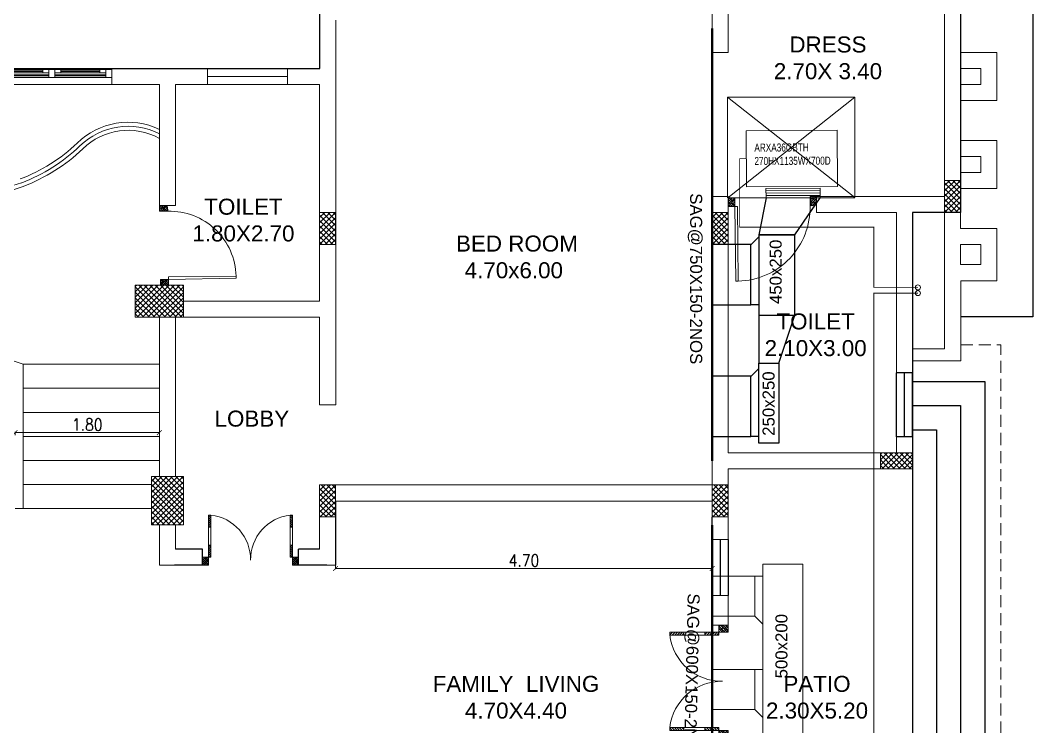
# Model space of a CAD drawing. Header units: centimetres. Extents: x -222850 to -5411, y 68875 to 74032.
# Drawn here: x -220643 to -219379, y 72041 to 72923 of the extents above; entities that cross this region are included whole.
import ezdxf

# ---------------------------------------------------------------- set-up
doc = ezdxf.new("R2010")
doc.units = ezdxf.units.CM
doc.header["$PDMODE"] = 34
doc.linetypes.add('DASHED2', pattern=[0.375, 0.25, -0.125])
for name, color, linetype in [('A STAIR', 15, 'Continuous'), ('A TEXT FRAME', 253, 'Continuous'), ('COLUMN', 6, 'Continuous'), ('General Details', 7, 'Continuous'), ('PDF_FRAME', 7, 'Continuous'), ('PDF_m thick', 7, 'Continuous'), ('WALLL', 7, 'Continuous')]:
    doc.layers.add(name, color=color, linetype=linetype)
for name, color, linetype, lineweight in [('A WALL BORDER', 130, 'Continuous', 30), ('CHIPPING', 2, 'Continuous', 0), ('FRAME', 31, 'Continuous', 25), ('LINE02', 8, 'Continuous', 0), ('m thick', 15, 'Continuous', 20), ('TXT BM NME', 102, 'Continuous', 13), ('WINDOWSSS', 42, 'Continuous', 20)]:
    doc.layers.add(name, color=color, linetype=linetype, lineweight=lineweight)
doc.layers.add('PDF_DASH', color=7, linetype='Continuous', true_color=0x989898)
doc.layers.add('PDF_hatchh', color=7, linetype='Continuous', true_color=0x767676)
doc.styles.add('0672-x-Core Bldg A&B-Lvl-Typ$0$ROMANS', font='romans.shx', dxfattribs={"width": 0.85})
doc.styles.add('ARI', font='arial.ttf')
doc.styles.add('MAPLE CM', font='swisscl.ttf', dxfattribs={"height": 20})
doc.styles.get("Standard").update_dxf_attribs({"font": 'arial.ttf'})
doc.dimstyles.new('A-AHAMED', dxfattribs={"dimscale": 50, "dimtxt": 0.3, "dimasz": 0.12, "dimexe": 0.015, "dimexo": 0.1, "dimgap": 0.05, "dimtad": 3, "dimlfac": 0.01, "dimrnd": 0.005, "dimzin": 1, "dimdsep": 46, "dimtxsty": '0672-x-Core Bldg A&B-Lvl-Typ$0$ROMANS', "dimblk": 'ARCHTICK', "dimcen": 0.5, "dimclrd": 8, "dimclre": 8, "dimclrt": 3, "dimadec": 0, "dimazin": 0, "dimtfac": 0.72, "dimtix": 1, "dimtofl": 0, "dimtmove": 1, "dimatfit": 3, "dimldrblk": 'DOTBLANK', "dimfxl": 1, "dimfxlon": 1, "dimtolj": 1, "dimtzin": 15, "dimlwd": 5, "dimlwe": 5, "dimarcsym": 0})

# ---------------------------------------------------------------- blocks, each defined once
blk = doc.blocks.new('CEXDW')
at = {"layer": 'A TEXT FRAME', "color": 10, "linetype": 'ByBlock', "lineweight": 5}
blk.add_line((-236486.6, 19560.2), (-236486.6, 19660.2), dxfattribs=at)
at = {"layer": 'A TEXT FRAME', "color": 5, "linetype": 'ByBlock', "lineweight": 5}
blk.add_lwpolyline([(-236476.6, 19660.2), (-236476.6, 19560.2), (-236496.6, 19560.2), (-236496.6, 19660.2)], close=True, dxfattribs=at)
blk = doc.blocks.new('rgergt')
at = {"layer": 'FRAME', "linetype": 'ByBlock', "lineweight": 5}
for points in [[(407947.7, 110897.1), (407947.7, 110907.1), (407955.2, 110907.1), (407955.2, 110897.1), (407947.7, 110897.1)], [(408018.9, 110897.1), (408018.9, 110907.1), (408026.4, 110907.1), (408026.4, 110897.1), (408018.9, 110897.1)], [(408090.2, 110897.1), (408090.2, 110907.1), (408097.7, 110907.1), (408097.7, 110897.1), (408090.2, 110897.1)]]:
    blk.add_lwpolyline(points, dxfattribs=at)
for points in [[(407962.7, 110901.1), (407955.2, 110901.1), (407955.2, 110897.1), (407962.7, 110897.1)], [(408018.9, 110901.1), (408011.4, 110901.1), (408011.4, 110897.1), (408018.9, 110897.1)], [(408033.9, 110901.1), (408026.4, 110901.1), (408026.4, 110897.1), (408033.9, 110897.1)], [(408090.2, 110901.1), (408082.7, 110901.1), (408082.7, 110897.1), (408090.2, 110897.1)]]:
    blk.add_lwpolyline(points, close=True, dxfattribs=at)
at = {"layer": 'm thick', "linetype": 'ByBlock', "lineweight": 5, "ltscale": 2}
for p, q in [((407947.7, 110915.6), (408097.7, 110915.6)), ((407947.7, 110895.6), (407947.7, 110915.6)), ((408097.7, 110895.6), (408097.7, 110915.6)), ((408018.9, 110907.1), (407955.2, 110907.1)), ((408090.2, 110907.1), (408026.4, 110907.1)), ((408097.7, 110895.6), (407947.7, 110895.6))]:
    blk.add_line(p, q, dxfattribs=at)
at = {"layer": 'WINDOWSSS', "linetype": 'ByBlock', "lineweight": 5}
for p, q in [((408018.9, 110904.7), (407955.2, 110904.7)), ((408018.9, 110903.5), (407955.2, 110903.5)), ((408090.2, 110904.7), (408026.4, 110904.7)), ((408090.2, 110903.5), (408026.4, 110903.5)), ((408011.4, 110901.1), (407962.7, 110901.1)), ((408011.4, 110899.3), (407962.7, 110899.3)), ((408011.4, 110898.8), (407962.7, 110898.8)), ((408011.4, 110897.1), (407962.7, 110897.1)), ((408082.7, 110897.1), (408018.9, 110897.1)), ((408082.7, 110901.1), (408033.9, 110901.1)), ((408082.7, 110899.3), (408033.9, 110899.3)), ((408082.7, 110898.8), (408033.9, 110898.8))]:
    blk.add_line(p, q, dxfattribs=at)
blk = doc.blocks.new('column')
at = {"layer": 'COLUMN', "linetype": 'ByBlock', "lineweight": 5}
h = blk.add_hatch(dxfattribs=at)
h.set_pattern_fill('ANSI37', color=2, scale=1.5)
h.set_pattern_definition([(45, (-27945.564, 42106.367), (-3.36759605, 3.36759605), []), (135, (-27945.564, 42106.367), (-3.36759605, -3.36759605), [])])
h.paths.add_polyline_path([(-264430.4, 61012.8), (-264410.4, 61012.8), (-264410.4, 61052.8), (-264430.4, 61052.8)])
h = blk.add_hatch(dxfattribs=at)
h.set_pattern_fill('ANSI37', color=2, scale=1.5)
h.set_pattern_definition([(45, (-28725.5585, 42066.3644), (-3.36759605, 3.36759605), []), (135, (-28725.5585, 42066.3644), (-3.36759605, -3.36759605), [])])
h.paths.add_polyline_path([(-265210.4, 60972.8), (-265190.4, 60972.8), (-265190.4, 61012.8), (-265210.4, 61012.8)])
h = blk.add_hatch(dxfattribs=at)
h.set_pattern_fill('ANSI37', color=2, scale=1.5)
h.set_pattern_definition([(45, (-28235.5585, 42066.3644), (-3.36759605, 3.36759605), []), (135, (-28235.5585, 42066.3644), (-3.36759605, -3.36759605), [])])
h.paths.add_polyline_path([(-264720.4, 60972.8), (-264700.4, 60972.8), (-264700.4, 61012.8), (-264720.4, 61012.8)])
h = blk.add_hatch(dxfattribs=at)
h.set_pattern_fill('ANSI37', color=2, scale=1.5, angle=90)
h.set_pattern_definition([(135, (-246483.932, 297376.9534), (-3.36759605, -3.36759605), []), (225, (-246483.932, 297376.9534), (3.36759605, -3.36759605), [])])
h.paths.add_polyline_path([(-265380.4, 60882.1), (-265380.4, 60922.1), (-265440.4, 60922.1), (-265440.4, 60882.1)])
h = blk.add_hatch(dxfattribs=at)
h.set_pattern_fill('ANSI37', color=2, scale=1.5, angle=90)
h.set_pattern_definition([(135, (-245563.957, 297177.727), (-3.36759605, -3.36759605), []), (225, (-245563.957, 297177.727), (3.36759605, -3.36759605), [])])
h.paths.add_polyline_path([(-264470.4, 60692.9), (-264470.4, 60712.9), (-264510.4, 60712.9), (-264510.4, 60692.9)])
h = blk.add_hatch(dxfattribs=at)
h.set_pattern_fill('ANSI37', color=2, scale=1.5)
h.set_pattern_definition([(45, (-28925.5534, 41726.6536), (-3.36759605, 3.36759605), []), (135, (-28925.5534, 41726.6536), (-3.36759605, -3.36759605), [])])
h.paths.add_polyline_path([(-265420.4, 60623.1), (-265380.4, 60623.1), (-265380.4, 60683.1), (-265420.4, 60683.1)])
h = blk.add_hatch(dxfattribs=at)
h.set_pattern_fill('ANSI37', color=2, scale=1.5)
h.set_pattern_definition([(45, (-31143.8965, 41637.804), (-3.36759605, 3.36759605), []), (135, (-31143.8965, 41637.804), (-3.36759605, -3.36759605), [])])
h.paths.add_polyline_path([(-265210.4, 60672.8), (-265190.4, 60672.8), (-265190.4, 60632.8), (-265210.4, 60632.8)])
h = blk.add_hatch(dxfattribs=at)
h.set_pattern_fill('ANSI37', color=2, scale=1.5)
h.set_pattern_definition([(45, (-30653.902, 41637.804), (-3.36759605, 3.36759605), []), (135, (-30653.902, 41637.804), (-3.36759605, -3.36759605), [])])
h.paths.add_polyline_path([(-264720.4, 60672.8), (-264700.4, 60672.8), (-264700.4, 60632.8), (-264720.4, 60632.8)])
at = {"layer": 'A TEXT FRAME', "color": 6, "linetype": 'ByBlock', "lineweight": 5}
for points in [[(-264410.4, 61012.8), (-264430.4, 61012.8), (-264430.4, 61052.8), (-264410.4, 61052.8)], [(-265190.4, 60972.8), (-265210.4, 60972.8), (-265210.4, 61012.8), (-265190.4, 61012.8)], [(-264700.4, 60972.8), (-264720.4, 60972.8), (-264720.4, 61012.8), (-264700.4, 61012.8)], [(-265380.4, 60882.1), (-265380.4, 60922.1), (-265440.4, 60922.1), (-265440.4, 60882.1)], [(-264470.4, 60692.9), (-264470.4, 60712.9), (-264510.4, 60712.9), (-264510.4, 60692.9)], [(-265380.4, 60683.1), (-265420.4, 60683.1), (-265420.4, 60623.1), (-265380.4, 60623.1)], [(-265210.4, 60672.8), (-265190.4, 60672.8), (-265190.4, 60632.8), (-265210.4, 60632.8)], [(-264720.4, 60672.8), (-264700.4, 60672.8), (-264700.4, 60632.8), (-264720.4, 60632.8)]]:
    blk.add_lwpolyline(points, close=True, dxfattribs=at)
blk = doc.blocks.new('W .150')
at = {"layer": 'A STAIR', "linetype": 'ByBlock', "lineweight": 5}
h = blk.add_hatch(dxfattribs=at)
h.set_pattern_fill('ANSI31', color=256, scale=0.1875, style=0)
h.set_pattern_definition([(45, (-1278.992507, 5.066227), (-0.0165728152, 0.0165728152), [])])
h.paths.add_polyline_path([(135.572, 6.937), (135.534, 6.937), (135.534, 6.75), (135.572, 6.75)])
h.paths.add_polyline_path([(135.572, 7.406), (135.534, 7.406), (135.534, 7.218), (135.572, 7.218)])
h = blk.add_hatch(dxfattribs=at)
h.set_pattern_fill('ANSI31', color=256, scale=0.1875, style=0)
h.set_pattern_definition([(135, (1551.373335, 5.066227), (0.0165728152, 0.0165728152), [])])
h.paths.add_polyline_path([(136.847, 6.937), (136.809, 6.937), (136.809, 6.75), (136.847, 6.75)])
h.paths.add_polyline_path([(136.847, 7.406), (136.809, 7.406), (136.809, 7.218), (136.847, 7.218)])
h = blk.add_hatch(dxfattribs=at)
h.set_pattern_fill('ANSI38', color=256, scale=0.1875, angle=180, style=0)
h.set_pattern_definition([(225, (107.112264, 983.23337), (0.0165728152, -0.0165728152), []), (315, (107.112264, 983.23337), (0.04971844555, -0.0165728152), [0.05859375, -0.03515625])])
h.paths.add_polyline_path([(135.534, 6.625), (135.534, 6.75), (135.44, 6.75), (135.44, 6.625)])
h = blk.add_hatch(dxfattribs=at)
h.set_pattern_fill('ANSI38', color=256, scale=0.1875, angle=180, style=0)
h.set_pattern_definition([(225, (108.518514, 983.23337), (0.0165728152, -0.0165728152), []), (315, (108.518514, 983.23337), (0.04971844555, -0.0165728152), [0.05859375, -0.03515625])])
h.paths.add_polyline_path([(136.94, 6.625), (136.94, 6.75), (136.847, 6.75), (136.847, 6.625)])
at = {"layer": 'A STAIR', "linetype": 'ByBlock', "lineweight": 5, "ltscale": 2}
for p, q in [((135.534, 7.406), (135.572, 7.406)), ((135.534, 6.75), (135.534, 7.406)), ((135.572, 7.406), (135.572, 6.75)), ((136.847, 7.406), (136.809, 7.406)), ((136.809, 7.406), (136.809, 6.75)), ((136.847, 6.75), (136.847, 7.406)), ((135.534, 7.218), (135.572, 7.218)), ((136.847, 7.218), (136.809, 7.218)), ((135.534, 6.937), (135.572, 6.937)), ((136.847, 6.937), (136.809, 6.937)), ((135.572, 6.75), (135.534, 6.75)), ((136.809, 6.75), (136.847, 6.75))]:
    blk.add_line(p, q, dxfattribs=at)
at = {"layer": 'A STAIR', "linetype": 'ByBlock', "lineweight": 5}
for points in [[(135.44, 6.75), (135.44, 6.625), (135.534, 6.625), (135.534, 6.75)], [(136.847, 6.75), (136.847, 6.625), (136.94, 6.625), (136.94, 6.75)]]:
    blk.add_lwpolyline(points, close=True, dxfattribs=at)
at = {"layer": 'A WALL BORDER', "color": 42, "linetype": 'ByBlock', "lineweight": 5, "ltscale": 0.005}
for centre, start, end in [((135.494, 6.714), 358.9677, 83.6083), ((136.887, 6.714), 96.3917, 181.0323)]:
    blk.add_arc(centre, 0.696, start, end, dxfattribs=at)
blk = doc.blocks.new('_ArchTick')
at = {"color": 0, "linetype": 'ByBlock', "const_width": 0.15}
blk.add_lwpolyline([(-0.5, -0.5), (0.5, 0.5)], dxfattribs=at)
blk = doc.blocks.new('*D8')
at = {"layer": 'A TEXT FRAME', "color": 8, "linetype": 'ByBlock', "lineweight": 5, "transparency": 16777216}
for p, q in [((-220649.3, 72404.5), (-220649.3, 72408.6)), ((-220649.3, 72407.8), (-220469.2, 72407.8)), ((-220469.2, 72404.5), (-220469.2, 72408.6))]:
    blk.add_line(p, q, dxfattribs=at)
at = {"layer": 'Defpoints', "color": 0, "linetype": 'ByBlock', "transparency": 16777216}
for p in [(-220649.3, 72399.5), (-220469.2, 72407.8), (-220469.2, 72399.5)]:
    blk.add_point(p, dxfattribs=at)
at = {"layer": 'A TEXT FRAME', "color": 8, "linetype": 'ByBlock', "lineweight": 5, "transparency": 16777216, "xscale": 6, "yscale": 6, "zscale": 6, "rotation": 180}
blk.add_blockref('_ArchTick', (-220649.3, 72407.8), dxfattribs=at)
at = {"layer": 'A TEXT FRAME', "color": 8, "linetype": 'ByBlock', "lineweight": 5, "transparency": 16777216, "xscale": 6, "yscale": 6, "zscale": 6}
blk.add_blockref('_ArchTick', (-220469.2, 72407.8), dxfattribs=at)
at = {"layer": 'A TEXT FRAME', "color": 3, "linetype": 'ByBlock', "transparency": 16777216, "insert": (-220559.3, 72417.8), "char_height": 15, "attachment_point": 5, "style": '0672-x-Core Bldg A&B-Lvl-Typ$0$ROMANS'}
blk.add_mtext('\\A1;1.80', dxfattribs=at)
blk = doc.blocks.new('_DotBlank')
at = {"color": 0, "linetype": 'ByBlock', "lineweight": -2}
blk.add_line((-0.5, 0), (-1, 0), dxfattribs=at)
blk.add_circle((0, 0), 0.5, dxfattribs=at)
blk = doc.blocks.new('R4E')
at = {"layer": 'PDF_DASH', "linetype": 'ByBlock', "lineweight": 0}
blk.add_arc((0.7, -83.4), 83.4, 358.6053, 88.6669, dxfattribs=at)
at = {"layer": 'PDF_FRAME', "color": 252, "linetype": 'ByBlock', "lineweight": 0, "true_color": 0x989898}
for points in [[(-1.3, -84.7), (-1.3, -94.7), (-8.6, -94.7), (-8.6, -84.7)], [(91.4, -86.1), (91.4, -96), (84.1, -96), (84.1, -85.4)]]:
    blk.add_lwpolyline(points, close=True, dxfattribs=at)
at = {"layer": 'PDF_hatchh', "linetype": 'ByBlock', "lineweight": 0}
for points in [[(-8.6, -84.7), (-1.3, -92.7)], [(-6, -87.4), (-8.6, -90), (-4, -94.7)], [(-8.6, -87.4), (-1.3, -94.7)], [(-7.3, -91.4), (-8.6, -92.7), (-6.6, -94.7)], [(-7.9, -86.7), (-6, -84.7), (-1.3, -90)], [(-3.3, -90), (-6.6, -93.3)], [(-2, -86.1), (-5.3, -89.4)], [(-4, -85.4), (-3.3, -84.7), (-1.3, -87.4)], [(-1.3, -90.7), (-2.6, -92)], [(-1.3, -88.1), (-1.3, -88.1)], [(84.1, -86.1), (91.4, -93.3)], [(86.7, -88.7), (84.1, -91.4), (88.1, -96)], [(84.1, -88.7), (90.7, -96)], [(86.7, -85.4), (84.7, -88.1)], [(86.1, -85.4), (91.4, -90.7)], [(89.4, -91.4), (86.1, -94.7)], [(90.7, -87.4), (87.4, -90.7)], [(88.7, -86.1), (91.4, -88.1)], [(89.4, -86.1), (88.7, -86.7)], [(-4.6, -94), (-5.3, -94.7)], [(-1.3, -93.3), (-2.6, -94.7)], [(85.4, -92.7), (84.1, -94), (85.4, -96)], [(88.1, -95.3), (87.4, -96)], [(91.4, -92), (90, -93.3)], [(91.4, -94.7), (90, -96)]]:
    blk.add_lwpolyline(points, dxfattribs=at)
at = {"layer": 'PDF_m thick', "linetype": 'ByBlock', "lineweight": 0}
blk.add_lwpolyline([(0, 0), (-1.3, -84.7), (2, -84.7), (2.6, 0)], close=True, dxfattribs=at)
blk = doc.blocks.new('3tr m')
at = {"layer": 'TXT BM NME', "color": 8, "linetype": 'ByBlock'}
for points in [[(159, -125.3), (159, 0), (0, 0), (0, -125.9)], [(0, 0), (159, -125.3)], [(0.5, -125.9), (159, 0)]]:
    blk.add_lwpolyline(points, dxfattribs=at)
blk = doc.blocks.new('3tr m n')
at = {"layer": 'A TEXT FRAME', "color": 8, "linetype": 'ByBlock'}
blk.add_lwpolyline([(-158.5, -0.6), (0, 0)], dxfattribs=at)
at = {"layer": 'TXT BM NME', "color": 8, "linetype": 'ByBlock'}
blk.add_blockref('3tr m', (-159, 125.3), dxfattribs=at)
blk = doc.blocks.new('*D133')
at = {"layer": 'CHIPPING', "color": 8, "linetype": 'ByBlock', "lineweight": 5, "transparency": 16777216}
for p, q in [((-220249.3, 72317.6), (-220249.3, 72237.4)), ((-219779.2, 72317.6), (-219779.2, 72237.4)), ((-220249.3, 72238.2), (-219779.2, 72238.2))]:
    blk.add_line(p, q, dxfattribs=at)
at = {"layer": 'Defpoints', "color": 0, "linetype": 'ByBlock', "transparency": 16777216}
for p in [(-220249.3, 72322.6, 0), (-219779.2, 72322.6, 0), (-219779.2, 72238.2)]:
    blk.add_point(p, dxfattribs=at)
at = {"layer": 'CHIPPING', "color": 8, "linetype": 'ByBlock', "lineweight": 5, "transparency": 16777216, "xscale": 6, "yscale": 6, "zscale": 6, "rotation": 180}
blk.add_blockref('_ArchTick', (-220249.3, 72238.2), dxfattribs=at)
at = {"layer": 'CHIPPING', "color": 8, "linetype": 'ByBlock', "lineweight": 5, "transparency": 16777216, "xscale": 6, "yscale": 6, "zscale": 6}
blk.add_blockref('_ArchTick', (-219779.2, 72238.2), dxfattribs=at)
at = {"layer": 'CHIPPING', "color": 3, "linetype": 'ByBlock', "transparency": 16777216, "insert": (-220014.2, 72248.2), "char_height": 15, "attachment_point": 5, "style": '0672-x-Core Bldg A&B-Lvl-Typ$0$ROMANS'}
blk.add_mtext('\\A1;4.70', dxfattribs=at)

msp = doc.modelspace()

# ---------------------------------------------------------------- linework, layer by layer
at = {"layer": 'A TEXT FRAME', "color": 4, "linetype": 'ByBlock', "lineweight": 5}
for p, q in [((-219759.198, 73041.804, 0), (-219759.198, 72882.455, 0)), ((-219489.198, 72702.455, 0), (-219489.198, 73041.804, 0)), ((-219779.198, 72882.455, 0), (-219779.198, 72942.455, 0)), ((-219469.198, 72932.455, 0), (-219469.198, 72882.455, 0)), ((-220269.198, 72922.469, 0), (-220269.198, 72862.455, 0)), ((-220249.215, 72922.469, 0), (-220249.215, 72442.455, 0)), ((-219759.198, 72882.455, 0), (-219779.198, 72882.455, 0)), ((-219424.198, 72882.455, 0), (-219469.198, 72882.455, 0)), ((-219424.198, 72822.455, 0), (-219424.198, 72882.455, 0)), ((-221049.304, 72862.455, 0), (-220269.198, 72862.455, 0)), ((-219469.198, 72862.455, 0), (-219469.198, 72842.455, 0)), ((-219444.198, 72862.455, 0), (-219469.198, 72862.455, 0)), ((-219444.198, 72842.455, 0), (-219444.198, 72862.455, 0)), ((-220469.215, 72842.455, 0), (-220739.848, 72842.455, 0)), ((-220469.215, 72691.455, 0), (-220469.215, 72842.455, 0)), ((-220269.215, 72842.455, 0), (-220449.215, 72842.455, 0)), ((-220449.215, 72842.455, 0), (-220449.215, 72691.455, 0)), ((-220269.215, 72571.804, 0), (-220269.215, 72842.455, 0)), ((-219444.198, 72842.455, 0), (-219469.198, 72842.455, 0)), ((-219469.198, 72822.455, 0), (-219469.198, 72772.455, 0)), ((-219424.198, 72822.455, 0), (-219469.198, 72822.455, 0)), ((-219424.198, 72772.455, 0), (-219469.198, 72772.455, 0)), ((-219424.198, 72712.455, 0), (-219424.198, 72772.455, 0)), ((-219444.198, 72752.455, 0), (-219469.198, 72752.455, 0)), ((-219469.198, 72732.455, 0), (-219469.198, 72752.455, 0)), ((-219444.198, 72732.455, 0), (-219444.198, 72752.455, 0)), ((-219444.198, 72732.455, 0), (-219469.198, 72732.455, 0)), ((-219779.215, 72342.455, 0), (-219779.215, 72702.455, 0)), ((-219759.198, 72702.455, 0), (-219779.215, 72702.455, 0)), ((-219759.198, 72702.455, 0), (-219759.198, 72382.575, 0)), ((-219649.198, 72682.455, 0), (-219649.198, 72702.455, 0)), ((-219649.198, 72702.455, 0), (-219489.198, 72702.455, 0)), ((-219469.198, 72712.455, 0), (-219469.198, 72662.455, 0)), ((-219424.198, 72712.455, 0), (-219469.198, 72712.455, 0)), ((-220469.215, 72691.455, 0), (-220449.215, 72691.455, 0)), ((-219549.198, 72682.455, 0), (-219649.198, 72682.455, 0)), ((-219549.198, 72482.455, 0), (-219549.198, 72682.455, 0)), ((-219529.198, 72682.455, 0), (-219489.198, 72682.455, 0)), ((-219529.198, 72512.455, 0), (-219529.198, 72682.455, 0)), ((-219489.198, 72682.455, 0), (-219489.198, 72597.455, 0)), ((-219424.198, 72662.455, 0), (-219469.198, 72662.455, 0)), ((-219424.198, 72597.455, 0), (-219424.198, 72662.455, 0)), ((-219759.215, 72642.455, 0), (-219779.215, 72642.455, 0)), ((-219444.198, 72642.455, 0), (-219469.198, 72642.455, 0)), ((-219469.198, 72642.455, 0), (-219469.198, 72617.455, 0)), ((-219444.198, 72617.455, 0), (-219444.198, 72642.455, 0)), ((-219469.198, 72617.455, 0), (-219444.198, 72617.455, 0)), ((-219489.181, 72512.455, 0), (-219489.181, 72597.455, 0)), ((-219469.181, 72497.455, 0), (-219469.181, 72597.455, 0)), ((-219469.181, 72597.455, 0), (-219424.198, 72597.455, 0)), ((-220439.173, 72571.804, 0), (-220269.215, 72571.804, 0)), ((-220469.215, 72352.755, 0), (-220469.215, 72551.804, 0)), ((-220269.215, 72551.804, 0), (-220449.215, 72551.804, 0)), ((-220449.215, 72551.804, 0), (-220449.215, 72352.755, 0)), ((-220269.215, 72442.455, 0), (-220269.215, 72551.804, 0)), ((-219529.198, 72512.455, 0), (-219489.181, 72512.455, 0)), ((-219529.215, 72482.455, 0), (-219529.215, 72497.455, 0)), ((-219529.198, 72497.455, 0), (-219469.181, 72497.455, 0)), ((-220249.215, 72442.455, 0), (-220269.215, 72442.455, 0)), ((-219549.198, 72382.575, 0), (-219549.198, 72402.455, 0)), ((-219529.215, 71647.335, 0), (-219529.215, 72402.455, 0)), ((-219759.198, 72382.575, 0), (-219549.198, 72382.575, 0)), ((-219759.198, 72362.575, 0), (-219759.216, 72274.455, 0)), ((-219529.198, 72362.575, 0), (-219759.198, 72362.575, 0)), ((-220269.215, 72262.455, 0), (-220269.215, 72342.455, 0)), ((-220269.215, 72342.455, 0), (-219779.215, 72342.455, 0)), ((-219779.215, 72322.455, 0), (-220249.215, 72322.455, 0)), ((-220249.215, 72322.455, 0), (-220249.215, 72242.455, 0)), ((-219779.215, 72302.466, 0), (-219779.215, 72322.455, 0)), ((-220469.215, 72242.455, 0), (-220469.215, 72292.755, 0)), ((-220449.215, 72292.755, 0), (-220449.215, 72262.455, 0)), ((-219759.216, 72274.455, 0), (-219779.215, 72274.455, 0)), ((-220469.215, 72242.455, 0), (-220449.215, 72242.455, 0)), ((-220269.215, 72242.455, 0), (-220249.215, 72242.455, 0)), ((-219779.215, 72204.455, 0), (-219779.215, 72167.455, 0)), ((-219759.215, 72204.455, 0), (-219779.215, 72204.455, 0)), ((-219759.215, 72167.455, 0), (-219759.215, 72204.455, 0)), ((-219759.215, 72167.455, 0), (-219779.215, 72167.455, 0))]:
    msp.add_line(p, q, dxfattribs=at)
at = {"layer": 'A TEXT FRAME', "color": 8, "linetype": 'DASHED2', "lineweight": 5, "ltscale": 60}
for p in [(-219469.181, 72517.455, 0), (-219419.215, 71627.335, 0)]:
    msp.add_line(p, (-219419.215, 72517.455, 0), dxfattribs=at)
at = {"layer": 'A TEXT FRAME', "color": 4, "linetype": 'ByBlock'}
for p, q in [((-219529.215, 72482.455, 0), (-219549.198, 72482.455, 0)), ((-219529.215, 72402.455, 0), (-219549.198, 72402.455, 0)), ((-219779.215, 72274.455, 0), (-219779.215, 72302.466, 0)), ((-220415.437, 72262.455, 0), (-220449.215, 72262.455, 0)), ((-220415.437, 72242.455, 0), (-220415.437, 72262.455, 0)), ((-220269.215, 72262.455, 0), (-220295.437, 72262.455, 0)), ((-220295.437, 72242.455, 0), (-220295.437, 72262.455, 0)), ((-220415.437, 72242.455, 0), (-220450.42, 72242.455, 0)), ((-220260.454, 72242.455, 0), (-220295.437, 72242.455, 0))]:
    msp.add_line(p, q, dxfattribs=at)
at = {"layer": 'A TEXT FRAME', "color": 5, "linetype": 'ByBlock'}
for p, q in [((-219549.198, 72402.455, 0), (-219549.198, 72482.455, 0)), ((-219529.198, 72402.455, 0), (-219529.198, 72482.455, 0)), ((-219779.215, 72274.455, 0), (-219779.215, 72204.58, 0)), ((-219759.215, 72274.455, 0), (-219759.215, 72204.58, 0))]:
    msp.add_line(p, q, dxfattribs=at)
at = {"layer": 'A TEXT FRAME', "color": 1, "linetype": 'ByBlock'}
for p, q in [((-219539.198, 72402.455, 0), (-219539.198, 72482.455, 0)), ((-219769.215, 72274.58, 0), (-219769.215, 72204.58, 0))]:
    msp.add_line(p, q, dxfattribs=at)
at = {"layer": 'A TEXT FRAME', "color": 251, "linetype": 'ByBlock', "true_color": 0x636466, "elevation": 0}
msp.add_lwpolyline([(-221389.376, 74011.818), (-221389.376, 73511.818), (-221524.398, 73511.818), (-221524.398, 72862.455), (-220269.198, 72862.455), (-220269.198, 72962.469), (-219779.198, 72962.455), (-219779.198, 73061.818), (-219469.198, 73061.804), (-219469.198, 72682.469), (-219529.198, 72682.469), (-219529.215, 71502.335), (-219469.215, 71502.349), (-219469.215, 71072.335)], dxfattribs=at)
at = {"layer": 'A TEXT FRAME', "color": 1, "linetype": 'ByBlock', "elevation": 0}
for points in [[(-219869.215, 72962.455), (-219869.215, 73151.804), (-219379.215, 73151.804), (-219379.215, 72552.455), (-219469.181, 72552.455)], [(-219529.215, 72471.455), (-219439.215, 72471.455), (-219439.215, 71662.335), (-219529.215, 71662.335)], [(-219529.215, 72441.455), (-219469.215, 72441.455), (-219469.215, 71692.335), (-219529.215, 71692.335)], [(-219529.215, 72411.455), (-219499.215, 72411.455), (-219499.215, 71722.335), (-219529.215, 71722.335)]]:
    msp.add_lwpolyline(points, dxfattribs=at)
at = {"layer": 'A TEXT FRAME', "color": 2, "linetype": 'ByBlock', "const_width": 3, "elevation": 0}
for points in [[(-219779.215, 72372.589), (-219779.215, 72912.455)], [(-219779.271, 72292.455), (-219779.215, 71912.455)]]:
    msp.add_lwpolyline(points, dxfattribs=at)
at = {"layer": 'A TEXT FRAME', "color": 3, "linetype": 'ByBlock'}
msp.add_lwpolyline([(-219712.121, 72700.747), (-219721.194, 72654.613), (-219676.194, 72654.613), (-219644.578, 72701.011)], dxfattribs=at)
at = {"layer": 'A TEXT FRAME', "color": 3, "linetype": 'ByBlock', "elevation": 0}
for points in [[(-219721.051, 72567.395), (-219731.051, 72567.395), (-219731.051, 72642.395), (-219721.194, 72652.395)], [(-219731.051, 72642.395), (-219731.051, 72642.395), (-219721.194, 72652.395)], [(-219676.194, 72654.613), (-219721.194, 72654.613), (-219721.194, 72554.613), (-219676.194, 72554.613), (-219676.194, 72654.613)], [(-219731.051, 72642.455), (-219779.215, 72642.455), (-219779.215, 72567.455), (-219731.051, 72567.455)], [(-219721.194, 72554.613), (-219721.194, 72494.613), (-219696.194, 72494.613), (-219676.194, 72554.613)], [(-219721.051, 72403.041), (-219731.051, 72403.041), (-219731.051, 72478.041), (-219721.194, 72488.041)], [(-219731.051, 72478.041), (-219731.051, 72478.041), (-219721.194, 72488.041)], [(-219696.194, 72494.613), (-219696.194, 72394.613), (-219721.194, 72394.613), (-219721.194, 72494.613)], [(-219731.051, 72478.101), (-219779.215, 72478.101), (-219779.215, 72403.101), (-219731.051, 72403.101)]]:
    msp.add_lwpolyline(points, dxfattribs=at)
at = {"layer": 'LINE02', "color": 1}
msp.add_lwpolyline([(-219736.791, 72784.636), (-219623.293, 72785.205), (-219622.942, 72715.206), (-219736.44, 72714.637), (-219736.791, 72784.636)], dxfattribs=at)
at = {"layer": 'LINE02', "color": 3}
for points in [[(-219712.121, 72700.747), (-219712.179, 72712.468), (-219644.637, 72712.807), (-219644.578, 72701.086)], [(-219712.165, 72709.539), (-219644.622, 72709.877)], [(-219712.15, 72706.608), (-219644.608, 72706.946)], [(-219712.135, 72703.61), (-219644.593, 72703.949)], [(-219712.121, 72700.747), (-219644.578, 72701.086)]]:
    msp.add_lwpolyline(points, dxfattribs=at)
at = {"layer": 'm thick'}
for p, q in [((-220639.344, 72493.101, 0), (-220469.312, 72493.101, 0)), ((-220639.344, 72463.101, 0), (-220469.312, 72463.101, 0)), ((-220639.344, 72433.101, 0), (-220469.312, 72433.101, 0)), ((-220639.344, 72403.101, 0), (-220469.312, 72403.101, 0)), ((-220639.344, 72373.101, 0), (-220469.312, 72373.101, 0)), ((-220639.344, 72343.101, 0), (-220479.193, 72343.101, 0))]:
    msp.add_line(p, q, dxfattribs=at)
for centre, radius, start, end in [((-220508.292, 72704.439, 0), 85.73, 62.882935, 134.497815), ((-220716.933, 72920.826, 0), 214.866, 290.66431, 313.756911), ((-220824.993, 73254.066, 0), 565.039, 252.189843, 288.98864)]:
    msp.add_arc(centre, radius, start, end, dxfattribs=at)
at = {"layer": 'TXT BM NME', "color": 3, "linetype": 'ByBlock'}
for p, q in [((-219716.285, 71970.758), (-219716.285, 72243.548)), ((-219666.285, 72243.548), (-219716.285, 72243.548)), ((-219666.285, 72030.758), (-219666.285, 72243.548)), ((-219716.285, 72228.548), (-219779.237, 72228.548)), ((-219726.285, 72178.548), (-219726.285, 72228.548)), ((-219726.285, 72178.548), (-219779.237, 72178.548)), ((-219726.285, 72178.548), (-219716.285, 72168.548)), ((-219716.285, 72112.266), (-219779.237, 72112.266)), ((-219726.285, 72062.266), (-219726.285, 72112.266)), ((-219726.285, 72062.266), (-219779.237, 72062.266)), ((-219726.285, 72062.266), (-219716.285, 72052.266))]:
    msp.add_line(p, q, dxfattribs=at)
at = {"layer": 'TXT BM NME', "color": 3, "linetype": 'ByBlock', "const_width": 1}
msp.add_lwpolyline([(-219736.616, 72749.636), (-219744.99, 72749.636), (-219744.99, 72664.212), (-219577.493, 72664.212), (-219577.493, 72589.07), (-219522.493, 72589.07)], dxfattribs=at)
at = {"layer": 'TXT BM NME', "color": 3, "linetype": 'ByBlock', "const_width": 1, "elevation": 0}
msp.add_lwpolyline([(-219522.493, 72581.919), (-219577.493, 72581.919), (-219577.493, 72010.063)], dxfattribs=at)
at = {"layer": 'TXT BM NME', "color": 3, "linetype": 'ByBlock'}
for centre in [(-219522.493, 72589.07, 0), (-219522.493, 72581.919, 0)]:
    msp.add_circle(centre, 3.096, dxfattribs=at)
at = {"layer": 'WALLL', "linetype": 'ByBlock', "lineweight": 5}
for p, q in [((-220639.344, 72313.101, 0), (-220639.344, 72493.101, 0)), ((-220649.344, 72313.101, 0), (-220479.193, 72313.101, 0))]:
    msp.add_line(p, q, dxfattribs=at)
for centre, radius, start, end in [((-220508.292, 72704.439, 0), 90.73, 64.488588, 134.497815), ((-220508.292, 72704.439, 0), 80.73, 61.050358, 134.497815), ((-220716.933, 72920.826, 0), 209.866, 290.66431, 313.756911), ((-220716.933, 72920.826, 0), 219.866, 290.66431, 313.756911), ((-220824.993, 73254.066, 0), 570.039, 251.939743, 289.006677), ((-220824.993, 71954.141, 0), 570.039, 70.993323, 108.510977)]:
    msp.add_arc(centre, radius, start, end, dxfattribs=at)

# ---------------------------------------------------------------- block references
at = {"layer": 'A TEXT FRAME', "color": 0, "linetype": 'ByBlock'}
msp.add_blockref('column', (44941.112, 11669.804, 0), dxfattribs=at)
at = {"layer": 'A TEXT FRAME', "color": 1, "linetype": 'ByBlock', "rotation": 270}
msp.add_blockref('CEXDW', (-239969.367, -163634.175, 0), dxfattribs=at)
at = {"layer": 'A TEXT FRAME', "color": 244, "linetype": 'ByBlock', "true_color": 0x991b1e}
for p, xscale, yscale, zscale, rotation in [((-219749.719, 72596.835, 0), -1.100245979493853, 1.100245979493853, 1.100245979493853, 180), ((-220373.535, 72600.394, 0), -0.9967002656804229, 0.9967002656804229, 0.9967002656804229, 270)]:
    msp.add_blockref('R4E', p, dxfattribs=dict(at, xscale=xscale, yscale=yscale, zscale=zscale, rotation=rotation))
at = {"layer": 'A TEXT FRAME', "color": 4, "linetype": 'ByBlock', "lineweight": 5, "xscale": 80.00000003539023, "yscale": 80.00000003539023, "zscale": 80.00000003539023}
msp.add_blockref('W .150', (-231250.67, 71712.486, 0), dxfattribs=at)
at = {"layer": 'A TEXT FRAME', "color": 4, "linetype": 'ByBlock', "lineweight": 5, "xscale": 93.33333337462194, "yscale": 93.33333337462194, "zscale": 93.33333337462194, "rotation": 90.00000000000001}
msp.add_blockref('W .150', (-219140.918, 59386.349, 0), dxfattribs=at)
at = {"layer": 'General Details', "color": 0, "lineweight": -2, "rotation": 180}
msp.add_blockref('rgergt', (187419.136, 183758.032, 0), dxfattribs=at)
at = {"layer": 'TXT BM NME', "color": 8, "linetype": 'ByBlock'}
msp.add_blockref('3tr m n', (-219601.315, 72701.35), dxfattribs=at)

# ---------------------------------------------------------------- texts
at = {"lineweight": 5, "char_height": 20, "width": 392.50181, "style": 'ARI'}
for s, insert, attachment_point in [('\\pxqc;DRESS\\P2.70X 3.40', (-219438.566, 72902.29, 0), 3), ('\\pxqc;TOILET \\P1.80X2.70', (-220168.069, 72699.785, 0), 3), ('\\pxqc; BED ROOM\\P4.70x6.00', (-219830.61, 72653.801, 0), 3), ('\\pxqc;TOILET^J2.10X3.00', (-219453.925, 72556.644, 0), 3), ('\\pxqc;LOBBY', (-220157.566, 72415.013, 0), 9), ('\\pxqc;FAMILY  LIVING\\P4.70X4.40', (-219827.912, 72104.21, 0), 3), ('\\pxqc;PATIO\\P2.30X5.20', (-219452.204, 72104.21, 0), 3)]:
    msp.add_mtext(s, dxfattribs=dict(at, insert=insert, attachment_point=attachment_point))
at = {"layer": 'A TEXT FRAME', "color": 6, "linetype": 'ByBlock', "char_height": 15, "attachment_point": 1}
for s, insert, rotation in [('SAG@750X150-2NOS', (-219791.837, 72706.568, 0), 270), ('SAG@600X150-2NOS', (-219794.821, 72206.906), 268.676128)]:
    msp.add_mtext(s, dxfattribs=dict(at, insert=insert, rotation=rotation))
at = {"layer": 'A TEXT FRAME', "color": 3, "linetype": 'ByBlock', "char_height": 15, "attachment_point": 9, "rotation": 90}
for s, insert in [('450x250', (-219692.371, 72648.698, 0)), ('250x250', (-219701.249, 72484.237, 0)), ('500x200', (-219685.202, 72181.441, 0))]:
    msp.add_mtext(s, dxfattribs=dict(at, insert=insert))
at = {"layer": 'LINE02', "color": 4, "insert": (-219726.682, 72768.516), "char_height": 10, "attachment_point": 1, "rotation": 0.287186, "style": 'MAPLE CM'}
msp.add_mtext_dynamic_manual_height_columns('ARXA36GBTH\\P270HX1135WX700D', width=62.22329, gutter_width=100, heights=[0], dxfattribs=at)

# ---------------------------------------------------------------- dimensions: what is measured, and where the dimension line sits
at = {"layer": 'A TEXT FRAME', "color": 4, "linetype": 'ByBlock'}
dim = msp.add_linear_dim(base=(-220469.215, 72407.803, 0), p1=(-220649.344, 72399.511, 0), p2=(-220469.215, 72399.511, 0), dimstyle='A-AHAMED', override={"dimfxl": 0.18}, dxfattribs=at)
dim.commit()
dim.dimension.update_dxf_attribs({"geometry": '*D8', "text_midpoint": (-220559.279, 72417.803, 0)})
at = {"layer": 'CHIPPING', "color": 2, "linetype": 'ByBlock'}
dim = msp.add_linear_dim(base=(-219779.215, 72238.184), p1=(-220249.266, 72322.589, 0), p2=(-219779.215, 72322.589, 0), dimstyle='A-AHAMED', override={"dimfxl": 100}, dxfattribs=at)
dim.commit()
dim.dimension.update_dxf_attribs({"geometry": '*D133', "text_midpoint": (-220014.241, 72248.184)})

doc.saveas('drawing.dxf')
